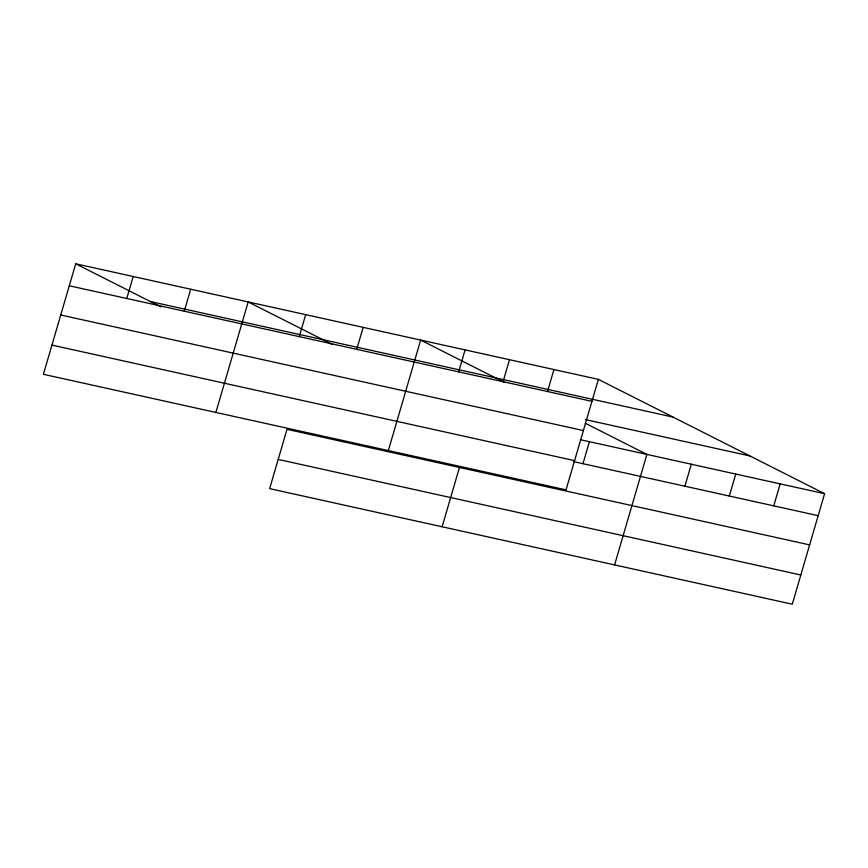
<?xml version="1.0" encoding="UTF-8"?>
<svg xmlns="http://www.w3.org/2000/svg" width="868" height="868" viewBox="0 0 868 868"><rect width="100%" height="100%" fill="white"/><g stroke="black" fill="none" stroke-linecap="round" stroke-linejoin="round"><path stroke-width="1.3" d="M75.711 263.796L43.4 374.303L566.034 489.867L598.356 379.359L75.711 263.796L160.862 306.827M126.771 298.494L133.205 276.512M184.266 311.2L190.689 289.218M215.872 412.441L248.183 301.934L332.173 344.379M299.243 336.632L305.677 314.65M356.737 349.337L363.16 327.355M388.343 450.579L420.654 340.072L504.644 382.517M458.651 371.873L465.074 349.891M442.116 526.778L459.465 467.461M503.071 381.692L509.505 359.71M547.502 391.522L553.925 369.54M582.981 463.675L589.415 441.693M614.587 564.905L646.899 454.409L585.282 423.259M684.895 486.21L691.329 464.228M729.326 496.029L735.749 474.047M773.746 505.86L780.18 483.877M598.356 379.359L824.6 493.697L792.289 604.204L269.644 488.641L286.993 429.324L809.627 544.887M150.381 301.532L673.015 417.096M69.288 285.778L591.922 401.341M585.303 419.559L749.941 455.96M60.749 314.997L583.383 430.55M580.269 439.675L824.6 493.697M51.939 345.095L574.583 460.648M573.835 461.657L818.177 515.679M278.194 459.422L800.828 574.985"/></g></svg>
